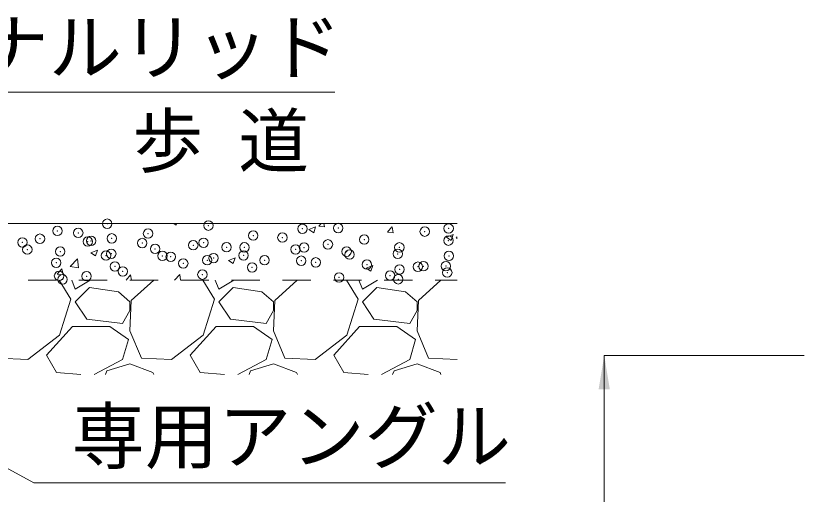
# Model space of a CAD drawing. Units: millimetres at full size; details may follow other scales. Extents: x 1009 to 10088, y 2190 to 8656.
# Drawn here: x 2451.2 to 2869.5, y 6125.9 to 6379.5 of the extents above; entities that cross this region are included whole.
import ezdxf
from ezdxf.enums import TextEntityAlignment as Align

# ---------------------------------------------------------------- set-up
doc = ezdxf.new("R2010")
doc.units = ezdxf.units.MM
doc.header["$LTSCALE"] = 10
doc.header["$PDMODE"] = 32
doc.header["$PDSIZE"] = 5
doc.linetypes.add('USER1', pattern=[2.7, 1.5, -1.2])
for name, color, linetype, lineweight in [('(0-0)', 4, 'Continuous', 13), ('0_2', 7, 'Continuous', 13), ('寸法線', 7, 'Continuous', 9), ('引出線', 4, 'Continuous', 13), ('ﾊｯﾁﾝｸﾞ', 7, 'Continuous', 5)]:
    doc.layers.add(name, color=color, linetype=linetype, lineweight=lineweight)
doc.styles.add('ＭＳ ゴシック', font='')
doc.styles.get('ＭＳ ゴシック').set_extended_font_data('MS Gothic')

# ---------------------------------------------------------------- blocks, each defined once
blk = doc.blocks.new('filled_arrow')
at = {"color": 0, "linetype": 'Continuous', "lineweight": -2}
blk.add_solid([(7.5, 1.25), (0, 0), (7.5, -1.25)], dxfattribs=at)

msp = doc.modelspace()

# ---------------------------------------------------------------- linework, layer by layer
at = {"layer": '(0-0)', "color": 2}
msp.add_line((2268.67, 6269.44), (2685.34, 6269.44), dxfattribs=at)
at = {"layer": '0_2', "linetype": 'USER1', "lineweight": 9}
msp.add_line((2268.67, 6239.44), (2685.34, 6239.44), dxfattribs=at)
at = {"layer": '寸法線'}
for p, q in [((2763.38, 6199.44), (2763.38, 5814.44)), ((2869.5, 6199.44), (2763.38, 6199.44))]:
    msp.add_line(p, q, dxfattribs=at)
at = {"layer": '引出線'}
for points in [[(2221.59, 6267.36), (2293.24, 6339.01), (2620.4, 6339.01)], [(2268.67, 6236.73), (2460.82, 6131.9), (2710.92, 6131.9)]]:
    msp.add_lwpolyline(points, dxfattribs=at)
at = {"layer": 'ﾊｯﾁﾝｸﾞ'}
for p, q in [((2534.96, 6269.44), (2536.21, 6268.6)), ((2536.21, 6268.6), (2536.5, 6269.44)), ((2606.7, 6266.24), (2610.25, 6267.6)), ((2609.22, 6264.53), (2610.25, 6267.6)), ((2611.89, 6267.94), (2613.15, 6269.44)), ((2611.89, 6267.94), (2614.92, 6267.68)), ((2614.93, 6267.68), (2614.61, 6269.44)), ((2648.32, 6264.75), (2650.77, 6267.67)), ((2651.37, 6264.49), (2650.78, 6267.67)), ((2606.69, 6266.23), (2609.22, 6264.53)), ((2648.32, 6264.75), (2651.36, 6264.49)), ((2679.7, 6262.17), (2683.26, 6263.54)), ((2682.23, 6260.46), (2683.26, 6263.53)), ((2679.7, 6262.16), (2682.23, 6260.46)), ((2684.76, 6261.57), (2685.34, 6262.26)), ((2684.76, 6261.57), (2685.34, 6261.52)), ((2491.01, 6253.92), (2494.56, 6255.29)), ((2493.53, 6252.21), (2494.56, 6255.28)), ((2479.98, 6246.58), (2483.94, 6250.7)), ((2484.5, 6245.88), (2483.94, 6250.7)), ((2491, 6253.92), (2493.53, 6252.21)), ((2564.01, 6249.85), (2567.57, 6251.22)), ((2566.54, 6248.14), (2567.57, 6251.21)), ((2479.98, 6246.57), (2484.5, 6245.87)), ((2564.01, 6249.85), (2566.54, 6248.14)), ((2637.02, 6245.79), (2640.58, 6247.15)), ((2639.54, 6244.07), (2640.57, 6247.14)), ((2473.19, 6242.48), (2475.64, 6245.4)), ((2473.19, 6242.48), (2476.22, 6242.22)), ((2476.23, 6242.22), (2475.64, 6245.4)), ((2509.75, 6239.44), (2512.07, 6242.21)), ((2512.59, 6239.44), (2512.08, 6242.21)), ((2535.42, 6239.44), (2538.15, 6242.29)), ((2538.49, 6239.44), (2538.16, 6242.29)), ((2637.02, 6245.78), (2639.54, 6244.07)), ((2480.44, 6229.34), (2474.26, 6239.44)), ((2480.82, 6239.44), (2482.72, 6234.67)), ((2482.72, 6234.67), (2490.68, 6239.44)), ((2524.34, 6239.44), (2512.44, 6228.58)), ((2556.64, 6229.34), (2550.46, 6239.44)), ((2557.02, 6239.44), (2558.92, 6234.67)), ((2558.92, 6234.67), (2566.88, 6239.44)), ((2600.54, 6239.44), (2588.64, 6228.58)), ((2632.84, 6229.34), (2626.66, 6239.44)), ((2633.22, 6239.44), (2635.12, 6234.67)), ((2635.12, 6234.67), (2643.08, 6239.44)), ((2676.74, 6239.44), (2664.84, 6228.58)), ((2490.34, 6235.43), (2482.72, 6227.81)), ((2505.58, 6233.15), (2490.34, 6235.43)), ((2566.54, 6235.43), (2558.92, 6227.81)), ((2581.78, 6233.15), (2566.54, 6235.43)), ((2642.74, 6235.43), (2635.12, 6227.81)), ((2657.98, 6233.15), (2642.74, 6235.43)), ((2474.34, 6210.29), (2480.44, 6229.34)), ((2511.68, 6227.81), (2505.58, 6233.15)), ((2550.54, 6210.29), (2556.64, 6229.34)), ((2587.88, 6227.81), (2581.78, 6233.15)), ((2626.74, 6210.29), (2632.84, 6229.34)), ((2664.08, 6227.81), (2657.98, 6233.15)), ((2482.72, 6227.81), (2488.82, 6218.67)), ((2512.44, 6228.58), (2511.68, 6212.57)), ((2511.68, 6223.24), (2511.68, 6227.81)), ((2558.92, 6227.81), (2565.02, 6218.67)), ((2588.64, 6228.58), (2587.88, 6212.57)), ((2587.88, 6223.24), (2587.88, 6227.81)), ((2635.12, 6227.81), (2641.22, 6218.67)), ((2664.84, 6228.58), (2664.08, 6212.57)), ((2664.08, 6223.24), (2664.08, 6227.81)), ((2507.87, 6216.38), (2511.68, 6223.24)), ((2584.07, 6216.38), (2587.88, 6223.24)), ((2660.27, 6216.38), (2664.08, 6223.24)), ((2488.82, 6218.67), (2507.87, 6216.38)), ((2565.02, 6218.67), (2584.07, 6216.38)), ((2641.22, 6218.67), (2660.27, 6216.38)), ((2467.48, 6199.62), (2481.2, 6214.86)), ((2481.2, 6214.86), (2501.01, 6214.86)), ((2501.01, 6214.86), (2510.92, 6208)), ((2511.68, 6212.57), (2517.78, 6198.1)), ((2543.68, 6199.62), (2557.4, 6214.86)), ((2557.4, 6214.86), (2577.21, 6214.86)), ((2577.21, 6214.86), (2587.12, 6208)), ((2587.88, 6212.57), (2593.98, 6198.1)), ((2619.88, 6199.62), (2633.6, 6214.86)), ((2633.6, 6214.86), (2653.41, 6214.86)), ((2653.41, 6214.86), (2663.32, 6208)), ((2664.08, 6212.57), (2670.18, 6198.1)), ((2457.58, 6197.33), (2474.34, 6210.29)), ((2533.78, 6197.33), (2550.54, 6210.29)), ((2609.98, 6197.33), (2626.74, 6210.29)), ((2510.92, 6208), (2507.87, 6197.33)), ((2587.12, 6208), (2584.07, 6197.33)), ((2663.32, 6208), (2660.27, 6197.33)), ((2441.58, 6198.1), (2457.58, 6197.33)), ((2472.82, 6190.48), (2467.48, 6199.62)), ((2507.87, 6197.33), (2492.8, 6189.44)), ((2517.78, 6198.1), (2533.78, 6197.33)), ((2549.02, 6190.48), (2543.68, 6199.62)), ((2584.07, 6197.33), (2569, 6189.44)), ((2593.98, 6198.1), (2609.98, 6197.33)), ((2625.22, 6190.48), (2619.88, 6199.62)), ((2660.27, 6197.33), (2645.2, 6189.44)), ((2670.18, 6198.1), (2685.34, 6197.37)), ((2499.49, 6191.24), (2511.68, 6195.05)), ((2511.68, 6195.05), (2523.87, 6190.48)), ((2575.69, 6191.24), (2587.88, 6195.05)), ((2587.88, 6195.05), (2600.07, 6190.48)), ((2651.89, 6191.24), (2664.08, 6195.05)), ((2664.08, 6195.05), (2676.27, 6190.48)), ((2485.73, 6189.44), (2472.82, 6190.48)), ((2498.72, 6189.44), (2499.49, 6191.24)), ((2523.87, 6190.48), (2524.35, 6189.44)), ((2561.93, 6189.44), (2549.02, 6190.48)), ((2574.92, 6189.44), (2575.69, 6191.24)), ((2600.07, 6190.48), (2600.55, 6189.44)), ((2638.13, 6189.44), (2625.22, 6190.48)), ((2651.12, 6189.44), (2651.89, 6191.24)), ((2676.27, 6190.48), (2676.75, 6189.44))]:
    msp.add_line(p, q, dxfattribs=at)
for p in [(2499.65, 6269.3), (2473.26, 6265.49), (2484.33, 6264.45), (2553.41, 6268.28), (2603.24, 6266.6), (2622.23, 6267.01), (2668.13, 6265.1), (2680.84, 6266.78), (2464.01, 6261.35), (2491.12, 6260.21), (2502.09, 6261.52), (2521.33, 6264.05), (2577.16, 6263.02), (2592.6, 6261.93), (2636.04, 6260.88), (2680.75, 6260.33), (2454.7, 6259.37), (2489.37, 6259.85), (2518.24, 6259.06), (2525.11, 6255.96), (2545.36, 6257.92), (2550.77, 6259.21), (2562.98, 6256.84), (2572.48, 6256.77), (2604.09, 6256.67), (2616.8, 6258.35), (2654.67, 6256.75), (2457.29, 6255.62), (2474.72, 6254.53), (2499.03, 6252.39), (2501.84, 6253.38), (2528.95, 6252.24), (2533.35, 6251.76), (2572, 6252.45), (2599.6, 6255.63), (2626.71, 6254.48), (2628.28, 6252.94), (2653.83, 6253.33), (2680.95, 6252.19), (2472.65, 6248.58), (2540.05, 6248.24), (2552.76, 6249.92), (2556.07, 6251.09), (2583.19, 6249.95), (2602.62, 6249.69), (2610.31, 6248.8), (2637.43, 6247.66), (2503.73, 6246.67), (2507.96, 6244.02), (2576.54, 6246.11), (2654.76, 6245.07), (2664.54, 6246.51), (2667.48, 6246.74), (2679.38, 6246.87), (2680.13, 6243.42), (2474.1, 6241.59), (2476.01, 6239.81), (2488.72, 6241.49), (2550.16, 6242.3), (2622.68, 6240.84), (2649.76, 6241.79), (2654.05, 6239.84)]:
    msp.add_point(p, dxfattribs=at)

# ---------------------------------------------------------------- block references
at = {"layer": '寸法線', "xscale": 2.4, "yscale": 2.4, "rotation": 270}
msp.add_blockref('filled_arrow', (2763.38, 6199.44), dxfattribs=at)

# ---------------------------------------------------------------- texts
at = {"layer": '(0-0)', "color": 7, "style": 'ＭＳ ゴシック'}
msp.add_text('歩 道', height=27.49, dxfattribs=at).set_placement((2513.02, 6291.22), align=Align.BOTTOM_LEFT)
at = {"layer": '引出線', "style": 'ＭＳ ゴシック'}
for s, p in [('オリジナルリッド', (2313.24, 6377.14)), ('専用アングル', (2480.82, 6170.95))]:
    msp.add_text(s, height=28.48, dxfattribs=at).set_placement(p, align=Align.TOP_LEFT)

doc.saveas('drawing.dxf')
